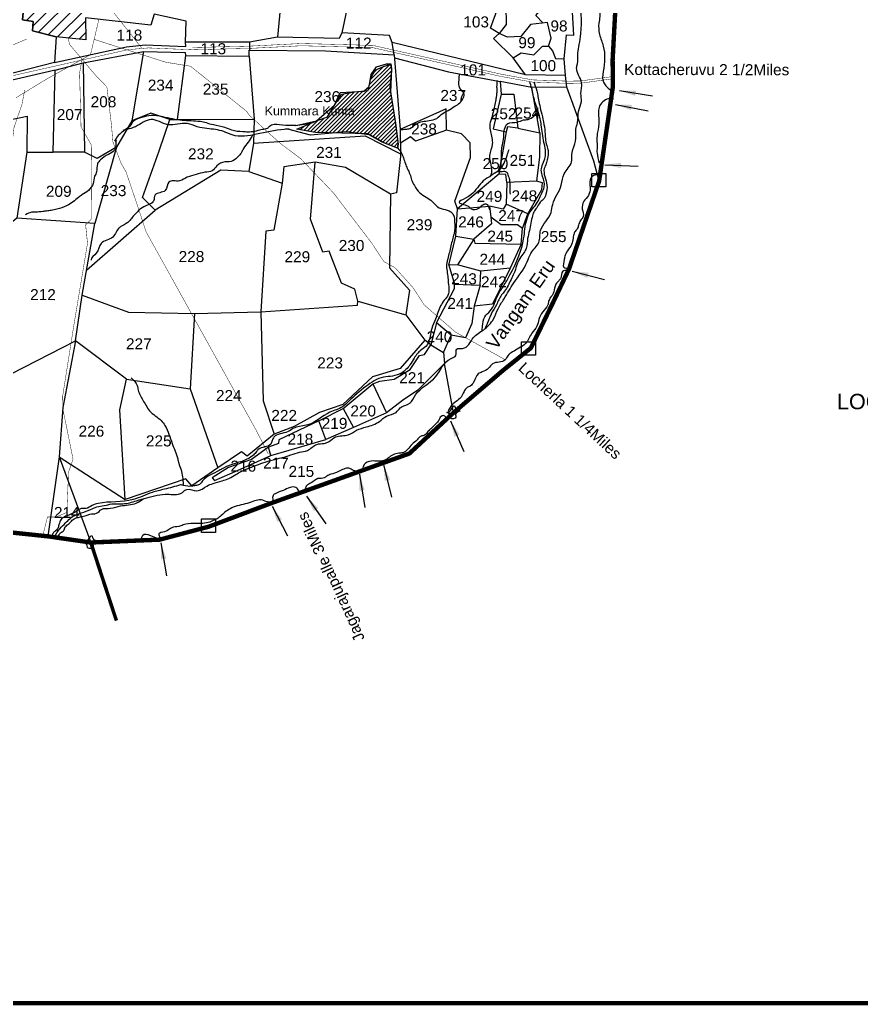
# Model space of a CAD drawing. Header units: feet. Extents: x 788962 to 797078, y 1567318 to 1575139.
# Drawn here: x 793266 to 795175, y 1567318 to 1569554 of the extents above; entities that cross this region are included whole.
import ezdxf
from ezdxf.enums import TextEntityAlignment as Align

# ---------------------------------------------------------------- set-up
doc = ezdxf.new("R2010")
doc.units = ezdxf.units.FT
doc.header["$LTSCALE"] = 15
doc.header["$MEASUREMENT"] = 0
doc.linetypes.add('HIDDEN2', pattern=[0.1875, 0.125, -0.0625])
for name, color, linetype in [('CANAL1', 7, 'Continuous'), ('PLOT', 7, 'Continuous'), ('PLOT NO', 7, 'Continuous'), ('ROADS', 6, 'Continuous'), ('TANKS-STREAM', 4, 'Continuous'), ('text1', 7, 'Continuous'), ('text2', 7, 'Continuous'), ('VILLAGE', 30, 'Continuous'), ('VILLAGE STONES', 240, 'Continuous')]:
    doc.layers.add(name, color=color, linetype=linetype)
doc.layers.add('VILLAGE BOUNDRY', color=5, linetype='HIDDEN2', lineweight=100)
doc.styles.get("Standard").update_dxf_attribs({"font": 'arial.ttf'})
doc.linetypes.add('DOTS', pattern='A,1e-06,-3,["●",Standard,S=3,R=0,X=-1.25,Y=-1.25],-3', length=6.000001)
doc.dimstyles.get("Standard").update_dxf_attribs({"dimtxt": 0.18, "dimasz": 37, "dimexe": 0.18, "dimexo": 0.0625, "dimgap": 0.09, "dimtad": 0, "dimtih": 1, "dimtoh": 1, "dimdec": 4, "dimzin": 0, "dimdsep": 46, "dimtxsty": 'Standard', "dimcen": 0.09, "dimadec": 0, "dimazin": 0, "dimtfac": 1, "dimtdec": 4, "dimtofl": 0, "dimtmove": 0, "dimatfit": 3, "dimfxl": 1, "dimtolj": 1, "dimtzin": 0, "dimarcsym": 0})

msp = doc.modelspace()

# ---------------------------------------------------------------- hatches: boundary and pattern name
at = {"layer": 'TANKS-STREAM'}
h = msp.add_hatch(dxfattribs=at)
h.set_pattern_fill('ANSI31', color=256, scale=50.630622, angle=-0.1003)
h.set_pattern_definition([(44.8997145, (-12870.8576, -18525.873), (-4.467317221, 4.482983054), [])])
h.paths.add_polyline_path([(794025.5, 1569390.8), (793995.7, 1569385.2), (793979.8, 1569360.7), (793964, 1569334), (793939.1, 1569324.8), (793894.5, 1569305.7), (793936.7, 1569298.6), (793980.3, 1569297.5), (794007.1, 1569300), (794037.1, 1569296), (794056.7, 1569295.5), (794093, 1569275), (794123.1, 1569263), (794124, 1569276.5), (794118.9, 1569314.7), (794118.9, 1569314.7), (794107.4, 1569390.3), (794105.8, 1569400.5), (794109, 1569432.7), (794109.4, 1569443.2), (794108.1, 1569450.9), (794102.4, 1569451.8), (794091, 1569448.3), (794072.6, 1569440), (794062.9, 1569422), (794056.6, 1569393.4)])
at = {"layer": 'VILLAGE'}
h = msp.add_hatch(dxfattribs=at)
h.set_pattern_fill('ANSI31,_O', color=256, scale=151.891865, angle=-0.1003)
h.set_pattern_definition([(44.8997145, (-12870.858, -18525.873), (-13.40195166, 13.44894916), [])])
h.paths.add_polyline_path([(793279.8, 1569637), (793272.8, 1569554.1), (793296.5, 1569550.1), (793295.5, 1569529.2), (793349, 1569515.8), (793416.3, 1569508.4), (793415.8, 1569558.7), (793411, 1569582.3), (793419.1, 1569592.5), (793422.2, 1569606.6), (793414.1, 1569621.9), (793395.8, 1569630.5), (793392.9, 1569662.4), (793417.7, 1569672.5), (793449.2, 1569665.9), (793451.7, 1569692.2), (793428.3, 1569691.3), (793387.9, 1569673.6), (793371.2, 1569677.6), (793359.3, 1569687.8), (793338.7, 1569686.8), (793323.1, 1569692), (793287, 1569692.7), (793287.2, 1569678.8)])
h.paths.add_polyline_path([(793345.4, 1569670.3), (793416.5, 1569670.2), (793416.5, 1569708.5), (793345.5, 1569708.6)], flags=9)
h.paths.add_polyline_path([(793312.8, 1569577.1), (793383.8, 1569577), (793383.9, 1569615.3), (793312.8, 1569615.4)], flags=24)

# ---------------------------------------------------------------- linework, layer by layer
at = {"layer": 'CANAL1', "color": 5, "const_width": 10}
msp.add_lwpolyline([(788967.2, 1572046.3), (796875, 1572046.3), (796875, 1567323.2), (788967.2, 1567323.2)], close=True, dxfattribs=at)
at = {"layer": 'CANAL1', "color": 5}
msp.add_lwpolyline([(788967.2, 1572046.3), (796875, 1572046.3), (796875, 1567323.2), (788967.2, 1567323.2)], close=True, dxfattribs=at)
at = {"layer": 'PLOT'}
for points in [[(794503.7, 1569428.1), (794501.2, 1569465.7), (794506.5, 1569519.8), (794522.7, 1569519.4), (794519, 1569584.8), (794519, 1569605.3), (794517.4, 1569656.7), (794520.5, 1569690.6), (794526.9, 1569736.9), (794520.4, 1569761.1), (794536.2, 1569801.2), (794554.8, 1569838.9), (794601.1, 1569900.8), (794599.1, 1569919), (794678.4, 1569955.4), (794767.8, 1569996.8), (794875, 1570051.8)], [(794047.4, 1569759.5), (794018.9, 1569628.8), (793997.1, 1569524.5)], [(794385.3, 1569468), (794340.8, 1569511.8), (794353.8, 1569523), (794334, 1569535.2), (794351.4, 1569582.8), (794329.4, 1569594.1), (794324.4, 1569600.3), (794322, 1569621), (794313.1, 1569665.8), (794338, 1569698.1), (794324.7, 1569710.1), (794308.4, 1569743.8)], [(793800.8, 1569694.7), (793851.3, 1569693.7), (793862.8, 1569642.8), (793851.1, 1569514.8)], [(793279.8, 1569637), (793272.8, 1569554.1), (793296.5, 1569550.1), (793295.5, 1569529.2), (793349, 1569515.8)], [(794369, 1569586.2), (794369.6, 1569543.6), (794353.8, 1569523)], [(794453.6, 1569546.5), (794436.6, 1569563.8), (794452, 1569582.3), (794496.6, 1569577), (794500.2, 1569587.8), (794519, 1569584.8)], [(793787.7, 1569503.5), (793642.5, 1569503.5), (793644.1, 1569551), (793571.5, 1569567.3), (793563.4, 1569541.7), (793415.8, 1569558.7), (793416.3, 1569508.4), (793349, 1569515.8), (793345.4, 1569457), (793508.3, 1569493.1), (793550.8, 1569497.3), (793643.2, 1569493.8), (793642.5, 1569503.5)], [(794465.6, 1569494.4), (794471.4, 1569512.4), (794463.6, 1569547.7), (794425, 1569543.3), (794402.4, 1569516.3), (794372.3, 1569515), (794353.8, 1569523)], [(793547.3, 1569482), (793641.6, 1569480), (793642.5, 1569473.3), (793786.7, 1569471.4), (793786.8, 1569485), (793959.6, 1569484), (794115.7, 1569474.9), (794110.8, 1569502.7), (794104.6, 1569518.2), (793997.1, 1569524.5), (793990.6, 1569512), (793851.1, 1569514.8), (793787.7, 1569503.5), (793787.6, 1569485)], [(794507, 1569401.1), (794503.7, 1569428.1), (794413.7, 1569429.1), (794110.8, 1569502.7)], [(793410.4, 1569456.4), (793547.3, 1569482), (793520.9, 1569325.3), (793485.4, 1569265.1), (793442.1, 1569239.4), (793413.4, 1569253.9)], [(794385.3, 1569468), (794403.8, 1569479.1), (794431.9, 1569474.7), (794452.2, 1569494.5), (794465.6, 1569494.4), (794474.9, 1569483.8), (794481.2, 1569466.3), (794501.2, 1569465.7)], [(793642.5, 1569473.3), (793623.7, 1569328.1)], [(793786.7, 1569471.4), (793798.2, 1569328.4)], [(794115.7, 1569474.9), (794129.4, 1569305.3), (794130.1, 1569243.7), (794120.5, 1569161.7), (794106.9, 1569158.5), (794004.9, 1569219.1), (793936.3, 1569231.3), (793865.3, 1569220.7), (793861.3, 1569183.3)], [(794116.3, 1569468.2), (794238.7, 1569435.9), (794356.2, 1569414), (794358.3, 1569385.3), (794339.9, 1569306.5), (794369.8, 1569300.3), (794353, 1569203.6), (794259, 1569125.6)], [(794413.7, 1569429.1), (794385.3, 1569468)], [(793345.4, 1569457), (793233, 1569428.8), (793049.7, 1569385.6), (792997.7, 1569376.3), (792996.3, 1569360.6)], [(793282.2, 1569254), (793342, 1569253.8), (793346.7, 1569439.8), (793125, 1569388.2), (792996.3, 1569360.6)], [(793346.7, 1569439.8), (793410.4, 1569456.4), (793413.4, 1569253.9), (793342, 1569253.8)], [(794445.5, 1569297.4), (794427.8, 1569400.9), (794356.2, 1569414)], [(794580.3, 1569188.2), (794568, 1569233.7), (794507, 1569401.1), (794427.8, 1569400.9)], [(794358.3, 1569385.3), (794387, 1569385.6), (794396, 1569308.2), (794372.2, 1569311.5), (794369.8, 1569300.3)], [(794234.3, 1569303.4), (794233.4, 1569352.1), (794129.4, 1569305.3)], [(793162, 1569310.9), (793282.8, 1569335.3), (793282.2, 1569254), (793259.7, 1569104.3), (793167.7, 1569027.8)], [(793417.7, 1568986.1), (793573.3, 1569121.9), (793544.4, 1569151.2), (793582.9, 1569257.2), (793606.8, 1569327.7), (793564, 1569342.3), (793520.9, 1569325.3)], [(793606.8, 1569327.7), (793623.7, 1569328.1), (793798.2, 1569328.4), (793796.6, 1569274.2), (793786, 1569210.1), (793722.5, 1569213), (793573.3, 1569121.9)], [(794239.6, 1568997.4), (794255.7, 1569063.4), (794259, 1569125.6), (794253.3, 1569142.8), (794288.9, 1569241.4), (794287.9, 1569274.8), (794268.2, 1569295.6), (794234.3, 1569303.4), (794163.5, 1569279.1), (794152.2, 1569288.6), (794129.7, 1569274.5)], [(794396, 1569308.2), (794445.5, 1569297.4), (794445.1, 1569243.1), (794438, 1569187.8)], [(793796.6, 1569274.2), (794049.6, 1569291.1), (794130, 1569249.8)], [(793485.4, 1569265.1), (793436.3, 1569091.9)], [(794033.3, 1568915.5), (794026.6, 1568943.2), (793996.4, 1568956.6), (793967.8, 1569029.3), (793953.6, 1569027.3), (793925.9, 1569102.1), (793936.3, 1569231.3)], [(793786, 1569210.1), (793861.3, 1569183.3), (793842.3, 1569076.5), (793824.5, 1569074.7), (793812.9, 1568891.3)], [(794370.8, 1569184.8), (794368.8, 1569203), (794353, 1569203.6)], [(794418.4, 1569113.6), (794450.5, 1569169), (794451.7, 1569184.6), (794438, 1569187.8), (794370.8, 1569184.8), (794369.8, 1569135.5)], [(794106.9, 1569158.5), (794105, 1568991.7), (794150, 1568940.6), (794141.9, 1568884.7)], [(794259, 1569125.6), (794331.6, 1569131.3), (794334.6, 1569106.7), (794336.4, 1569091.3), (794296, 1569056.5), (794259.3, 1568998)], [(794406.6, 1569080.9), (794418.4, 1569113.6), (794369.8, 1569135.5), (794362.9, 1569124.6), (794331.6, 1569131.3)], [(793247.1, 1568750.9), (793393, 1568826), (793407.6, 1568929.2), (793436.3, 1569091.9), (793259.7, 1569104.3)], [(794403.3, 1569045.4), (794406.6, 1569080.9), (794395.5, 1569089.3), (794358.4, 1569089.1), (794334.6, 1569106.7)], [(794255.7, 1569063.4), (794296, 1569056.5), (794298.2, 1569047.5), (794403.3, 1569045.4), (794378.7, 1568990.5), (794312.4, 1568984)], [(794211.2, 1568866.6), (794252.5, 1568944.9), (794252.1, 1568954.6), (794310.8, 1568952.3), (794312.4, 1568984), (794259.3, 1568998), (794239.6, 1568997.4), (794252.1, 1568954.6)], [(794378.7, 1568990.5), (794338.2, 1568909), (794297.1, 1568904.2)], [(794310.8, 1568952.3), (794297.1, 1568904.2), (794291.7, 1568865), (794277.3, 1568832.3), (794245.1, 1568838.5)], [(793407.6, 1568929.2), (793512.7, 1568890.8), (793662.3, 1568887.9), (793812.9, 1568891.3), (793818.2, 1568689.9), (793843.3, 1568614.4), (793782.2, 1568563.9), (793769.1, 1568574.2), (793715.9, 1568537.5)], [(793812.9, 1568891.3), (794032.5, 1568906.7), (794033.3, 1568915.5), (794141.9, 1568884.7), (794185.3, 1568827.1), (794129.4, 1568762.9), (794066.6, 1568744.3), (793999.4, 1568681.1), (793946.1, 1568662.9), (793888.6, 1568631.4), (793843.3, 1568614.4)], [(793662.3, 1568887.9), (793652.7, 1568716.7)], [(794227.5, 1568799.2), (794245.1, 1568838.5), (794211.2, 1568866.6), (794198.3, 1568816.9)], [(793393, 1568826), (793364.2, 1568674.5), (793356, 1568562.3), (793330, 1568382.3)], [(793356, 1568562.3), (793505.5, 1568465.5), (793493.2, 1568668.9), (793508.4, 1568738.7), (793393, 1568826)], [(794067.3, 1568728.6), (794082.8, 1568734.5), (794115.5, 1568739.1), (794151.8, 1568760.5), (794172.7, 1568792.7), (794184.6, 1568794.7), (794198.3, 1568816.9), (794227.5, 1568799.2), (794229.4, 1568774.6), (794168.8, 1568714.1), (794134.1, 1568690.7), (794098, 1568662.3)], [(794198.3, 1568816.9), (794185.3, 1568827.1)], [(794250.1, 1568662.7), (794229.4, 1568774.6)], [(793508.4, 1568738.7), (793652.7, 1568716.7), (793715.9, 1568537.5), (793656.7, 1568497), (793643.3, 1568512.8), (793505.5, 1568465.5)], [(793999.7, 1568671.9), (794067.3, 1568728.6), (794098, 1568662.3), (794023.2, 1568628.9)], [(793944.8, 1568644.4), (793999.7, 1568671.9), (794023.2, 1568628.9), (793960.8, 1568601.9)], [(793835.4, 1568565.8), (793960.8, 1568601.9), (793944.8, 1568644.4), (793853.8, 1568601.2), (793852.9, 1568592.7), (793830.6, 1568584.7)], [(793739.9, 1568538.1), (793703.1, 1568515.2), (793707.9, 1568508.9), (793760.3, 1568531.4), (793835.4, 1568565.8), (793830.6, 1568584.7)], [(793830.6, 1568584.7), (793792.3, 1568556.6), (793739.9, 1568538.1)], [(793356, 1568562.3), (793427.5, 1568368.2)]]:
    msp.add_lwpolyline(points, dxfattribs=at)
at = {"layer": 'ROADS', "linetype": 'HIDDEN2', "ltscale": 10, "const_width": 1}
for points in [[(793461.2, 1569593.6), (793543.7, 1569489.1)], [(793376.6, 1569511.9), (793379.1, 1569498.5), (793438.5, 1569428.1), (793463.9, 1569402), (793474.5, 1569314.6), (793477.5, 1569277.5), (793496.2, 1569228.7), (793507.4, 1569209), (793534.2, 1569130.2), (793553, 1569072.7), (793683.9, 1568837.1), (793803.3, 1568621.5), (793830.1, 1568569)], [(792997.2, 1569370.3), (793511.6, 1569486.4), (793558.2, 1569490.4), (793657.6, 1569486.2)], [(793657.4, 1569491.3), (793787.5, 1569494.4), (793904.9, 1569500.4), (794067.3, 1569496.1), (794115.9, 1569485.1), (794358.9, 1569430.6), (794429.7, 1569417.8), (794506, 1569415.1), (794537.4, 1569415.3), (794610.8, 1569425.4)], [(793657.6, 1569486.2), (793787.6, 1569489.3), (793905, 1569495.3), (794066.7, 1569491), (794114.8, 1569480.2), (794357.9, 1569425.6), (794429.2, 1569412.8), (794505.9, 1569410.1), (794537.8, 1569410.2), (794611.5, 1569420.4)], [(794254.9, 1568845.3), (794367.4, 1568782.9)]]:
    msp.add_lwpolyline(points, dxfattribs=at)
at = {"layer": 'ROADS', "linetype": 'DOTS', "ltscale": 0.3, "const_width": 1}
for points in [[(793257.9, 1569377.5), (793330, 1569421.2), (793426.8, 1569475), (793435.1, 1569509.7), (793441.1, 1569535.3), (793445.9, 1569555.2)], [(792959.6, 1568781.8), (792996.7, 1569045.6), (793005.5, 1569104.7), (792966.2, 1569142.7), (792943.8, 1569164.4), (792961, 1569233.4), (793022.4, 1569303.4), (793086.3, 1569379.9), (793097.9, 1569410.4), (793216.6, 1569482.8), (793282.3, 1569510.5)], [(793435.1, 1569509.7), (793597.6, 1569457.9), (793653.9, 1569448.7), (793780.8, 1569346.5), (793786.2, 1569338.4), (793834.9, 1569293.7), (793859.6, 1569272), (793903.8, 1569238.9), (793977.7, 1569161.5), (794065, 1569047), (794092.3, 1569005.5), (794117.6, 1568991.6), (794158, 1568946.7), (794183.8, 1568907.1), (794233.2, 1568864.1), (794254.9, 1568845.3)], [(793318.5, 1568383.4), (793329.2, 1568426), (793349.5, 1568426.2), (793373.1, 1568436.3), (793376.2, 1568507.3), (793377.2, 1568528.1), (793387.2, 1568557.6), (793364, 1568671.8), (793363.7, 1568700.4), (793388.5, 1568857.7), (793420, 1569047), (793415.8, 1569088.9), (793428.2, 1569101.3), (793429.6, 1569268.5), (793405.4, 1569311.1), (793402, 1569433.8), (793407.8, 1569464.5)], [(793204.4, 1568396.7), (793083.9, 1568527.4), (793015.9, 1568567.8), (792923, 1568625.1), (792949.7, 1568696.1), (792959.6, 1568781.8), (792983, 1568823.2), (793095.2, 1568983.9), (793163.5, 1569109.4), (793247, 1569258.9), (793253.4, 1569309.8), (793271.4, 1569362.5), (793277.7, 1569394.7)]]:
    msp.add_lwpolyline(points, dxfattribs=at)
at = {"layer": 'TANKS-STREAM'}
for points in [[(793890.7, 1569314.4), (793922.8, 1569318.7), (793964, 1569334), (793979.8, 1569360.7), (793995.7, 1569385.2), (794025.5, 1569390.8), (794056.6, 1569393.4), (794062.9, 1569422), (794072.6, 1569440), (794091, 1569448.3), (794102.4, 1569451.8), (794108.1, 1569450.9), (794109.8, 1569440.8), (794105.8, 1569400.5), (794117.1, 1569328.4), (794124, 1569276.5), (794123.1, 1569263), (794088.5, 1569276.8), (794059, 1569293.1), (794007.1, 1569300), (793926.1, 1569292.3), (793874.3, 1569305.7)], [(793892.8, 1569314.7), (793939.1, 1569324.8), (793979.8, 1569360.7), (793993.1, 1569389.2), (794046.9, 1569392.6), (794058.7, 1569402.7), (794063.3, 1569429.9), (794075.6, 1569447.5), (794097.8, 1569454.4), (794107.8, 1569453.9), (794109.4, 1569443.2), (794107.4, 1569390.3), (794118.9, 1569314.7), (794124.8, 1569271.5), (794123.1, 1569263), (794093, 1569275), (794056.7, 1569295.5), (793936.7, 1569298.6), (793894.5, 1569305.7), (793939.1, 1569324.8)]]:
    msp.add_lwpolyline(points, dxfattribs=at)
for points in [[(793345, 1568380.1), (793357.1, 1568399.4), (793370.1, 1568412.5), (793380.4, 1568422.7), (793406.6, 1568435.5), (793426.8, 1568442.9), (793441.3, 1568449), (793457.7, 1568451.8), (793475, 1568455.7), (793500.2, 1568456.1), (793531.3, 1568463), (793577.8, 1568475.3), (793601.8, 1568477.9), (793616.6, 1568477), (793635.2, 1568482), (793645.2, 1568488.8), (793668.1, 1568485.6), (793690.8, 1568496.2), (793704.9, 1568502.2), (793725.1, 1568508.2), (793740.9, 1568513.7), (793756.4, 1568522.6), (793768.6, 1568529.3), (793788.5, 1568538), (793827.5, 1568552.1), (793881.4, 1568566.9), (793900.9, 1568573.1), (793918.6, 1568577.1), (793940.1, 1568590.8), (793956.7, 1568593.1), (793967.8, 1568597.6), (793982.7, 1568607.8), (794011.3, 1568612.4), (794030.4, 1568622.8), (794052.4, 1568630.5), (794082.1, 1568643), (794098.3, 1568655.1), (794119.8, 1568663.5), (794128.9, 1568673.5), (794150.7, 1568684), (794164, 1568703.1), (794209.6, 1568744.6), (794244.4, 1568785.6), (794255.6, 1568792.7), (794257.5, 1568807.2), (794270.6, 1568808.7), (794295, 1568832.8), (794318.6, 1568851), (794341, 1568875.6), (794351.2, 1568898.7), (794364.3, 1568920.7), (794386.8, 1568957.1), (794417.2, 1569005.2), (794425.4, 1569024.2), (794443.4, 1569049.1), (794447.6, 1569076.3), (794471.2, 1569116.6), (794475, 1569135.2), (794494.5, 1569179.2), (794501.3, 1569204.9), (794517.8, 1569231.3), (794519, 1569253.4), (794526.8, 1569279.1), (794527.6, 1569306), (794531.1, 1569320.3), (794534.1, 1569348.3), (794540.1, 1569368.8), (794539, 1569387.1), (794540.6, 1569411.4), (794529.3, 1569445.3), (794531.1, 1569453.9), (794532.2, 1569478.2), (794535.1, 1569498), (794538.9, 1569522.8), (794536, 1569609.8), (794534, 1569630.9), (794536.7, 1569678.3), (794540.5, 1569731.3), (794540.5, 1569755), (794558, 1569781.3), (794559.6, 1569810.3), (794572.8, 1569836), (794585, 1569861.8), (794608.3, 1569879.6), (794628.9, 1569907.5), (794641.1, 1569920.1), (794654.8, 1569926.9), (794670.1, 1569929), (794697.5, 1569934.7), (794712.3, 1569942.1), (794732.9, 1569948.4), (794740.8, 1569951), (794753, 1569956.2), (794775.1, 1569957.8), (794805.2, 1569957.7), (794820.5, 1569955.1), (794833.6, 1569953.5), (794847.4, 1569952.4), (794859, 1569950.8), (794872.1, 1569949.2), (794898.8, 1569963.6), (794912, 1569968.3), (794927.8, 1569981.9), (794946.8, 1569990.9), (794963.2, 1570014), (794984.8, 1570029.8), (795008.6, 1570040.8), (795033.4, 1570057.6), (795053.5, 1570073.9), (795059.8, 1570089.2), (795083.1, 1570107.1), (795088.4, 1570119.2), (795094.2, 1570135), (795115.4, 1570168.5), (795130.8, 1570184.3), (795140.8, 1570207.9)], [(794812.7, 1569772.5), (794817.6, 1569786.2), (794821, 1569804.3), (794820.4, 1569815.3), (794823.8, 1569821.1), (794827.6, 1569826.9), (794833.8, 1569838.9), (794844.1, 1569858.7), (794852.4, 1569878.9), (794836.9, 1569884.5), (794831.5, 1569885.2), (794815.7, 1569888.6), (794803.7, 1569890.3), (794761.5, 1569889.7), (794746, 1569889.8), (794729.2, 1569886), (794712.8, 1569881.9), (794695.6, 1569875.1), (794687.4, 1569869.3), (794660.6, 1569857.4), (794644.1, 1569846.4), (794635.8, 1569834.1), (794626.9, 1569817.3), (794615.2, 1569802.3), (794599.1, 1569788.2), (794592.5, 1569774.2), (794586.6, 1569748.7), (794582.1, 1569725.1), (794570.7, 1569681.9), (794569.6, 1569649.4), (794569.9, 1569645.4), (794574.7, 1569633.7), (794583.6, 1569602.9), (794582.2, 1569578.2), (794581.8, 1569561.7), (794579.7, 1569546.7), (794581.1, 1569521), (794589.8, 1569494.1), (794589.7, 1569437.2), (794590.8, 1569410.9), (794597.3, 1569402.7), (794611.6, 1569389.5)], [(794129.4, 1569305.3), (794141.8, 1569306), (794150.9, 1569307.7), (794165.6, 1569317.9), (794195.2, 1569325.6), (794211.9, 1569330.5), (794225.7, 1569341.8), (794237.6, 1569348.2), (794252.9, 1569358.1), (794264.5, 1569365.8), (794273.1, 1569388.2), (794264.5, 1569399), (794262.7, 1569417.9), (794263.5, 1569431.7)], [(794348.8, 1569416.5), (794347.9, 1569402.3), (794348.2, 1569392.4), (794347.3, 1569381.2), (794346, 1569372.7), (794339.9, 1569344.4), (794334.6, 1569325.8), (794332.2, 1569315.9), (794334.3, 1569300.9), (794337, 1569286.4), (794338.1, 1569271.9), (794331.9, 1569246.1), (794331.4, 1569197.9), (794325.8, 1569194.7), (794310.9, 1569181.8), (794277.3, 1569149.4), (794262.9, 1569139.8), (794273, 1569135.2), (794284.6, 1569130.2), (794289.8, 1569125.5), (794307.3, 1569126.5), (794313.1, 1569131.9), (794316.8, 1569134.7), (794323.7, 1569136.4), (794331.9, 1569123.9)], [(794314.6, 1568847.6), (794316, 1568858.9), (794320.9, 1568880.4), (794333.3, 1568893.6), (794351, 1568930.6), (794365.2, 1568952.6), (794372.5, 1568965.1), (794408.2, 1569052.1), (794411.4, 1569074.1), (794422, 1569115.1), (794442.2, 1569143), (794448.2, 1569156.4), (794455.8, 1569175.3), (794452.2, 1569198.5), (794449, 1569212.7), (794458.1, 1569242.1), (794455.2, 1569275.8), (794449.1, 1569315.7), (794443, 1569343.3), (794434.7, 1569368.4), (794427.5, 1569398.1), (794422.8, 1569414.5)], [(794432.2, 1569413.8), (794438.7, 1569392.7), (794441.6, 1569380.3), (794444.5, 1569364.4), (794448.8, 1569345.5), (794457.5, 1569299.5), (794458.5, 1569285), (794461.4, 1569268.7), (794464.7, 1569257.4), (794463.2, 1569238.9), (794460.3, 1569228), (794455.9, 1569217.1), (794462, 1569179.2), (794459.8, 1569158.5), (794453.2, 1569146.1), (794448.9, 1569142.9), (794440.5, 1569130.2), (794433.6, 1569120.4), (794429.2, 1569109.5), (794422.2, 1569075.9), (794418.2, 1569058.1), (794414.9, 1569035.6), (794409.7, 1569025.5), (794400.6, 1569012.8), (794387.1, 1568978.8), (794380.5, 1568965), (794365.9, 1568938.1), (794359, 1568929.8), (794347.3, 1568907.7), (794335.3, 1568886.3), (794331.7, 1568877.6), (794322.2, 1568855.1)], [(794613.1, 1569374.9), (794601.6, 1569374.9), (794580.1, 1569355.3), (794579.6, 1569330.6), (794577.9, 1569305.4), (794575.7, 1569292.8), (794575.6, 1569264.9), (794575.6, 1569251.7), (794580.5, 1569229.8)], [(794351.9, 1569211.1), (794358.1, 1569234.3), (794359.5, 1569262.6), (794360.9, 1569270.4), (794364, 1569287.8), (794365.7, 1569306.3), (794373.2, 1569318.9), (794394.8, 1569322.1), (794408.8, 1569326.9), (794419.1, 1569328.2), (794432.1, 1569335.4), (794440.3, 1569353.4)], [(793892.8, 1569314.7), (793862.1, 1569315.2), (793837.5, 1569315.3), (793832.9, 1569312.2), (793827.3, 1569307.6), (793816.5, 1569305.1), (793809.9, 1569303.6), (793799.6, 1569301), (793783.2, 1569299.5), (793772, 1569300), (793747.4, 1569303.7), (793731.5, 1569309.8), (793705.4, 1569315.5), (793690, 1569320.1), (793675.2, 1569323.2), (793634.7, 1569325.9), (793590.7, 1569334.1), (793564.1, 1569337.2), (793543.1, 1569332.7), (793524.6, 1569324.5), (793515.9, 1569312.8), (793505.6, 1569304.6), (793489.7, 1569291.3), (793481.5, 1569279.1)], [(793877, 1569306.5), (793866.2, 1569305.5), (793803.2, 1569294.4), (793776, 1569290.3), (793748.4, 1569292.9), (793728.9, 1569300.6), (793691, 1569307.4), (793669, 1569311.5), (793646, 1569318.7), (793602.5, 1569316.2), (793564.1, 1569328), (793528.7, 1569311.7), (793517.9, 1569307.7), (793500, 1569303.1)], [(793484.7, 1569281.7), (793484.2, 1569273.1), (793481, 1569258.2), (793467.5, 1569248.8), (793449.4, 1569236.2), (793442.6, 1569227.1), (793440.7, 1569209.5), (793436.2, 1569199.1), (793432.9, 1569182.7), (793422, 1569166.9), (793407.5, 1569157), (793399.4, 1569151.1), (793387.6, 1569141.2), (793372.7, 1569132.2), (793350.5, 1569124.5), (793337.8, 1569121.8), (793327, 1569120.1), (793318.4, 1569119.2), (793303, 1569117.8), (793293.1, 1569117.4), (793279.5, 1569112)], [(793794, 1569292.3), (793791.4, 1569287.2), (793781.6, 1569272.9), (793771.9, 1569258.6), (793768.3, 1569251.5), (793762.1, 1569244.8), (793749.8, 1569234.1), (793731.4, 1569231.6), (793713.4, 1569222.9), (793702.7, 1569211.2), (793686.3, 1569208.1), (793666.3, 1569203), (793646.3, 1569196.9), (793628.9, 1569188.8), (793604.3, 1569185.7), (793596.1, 1569166.8), (793573.3, 1569156.8), (793569.7, 1569143), (793562, 1569136.4), (793543.6, 1569127.7), (793530.2, 1569115.5), (793521.5, 1569105.8), (793514.8, 1569097.6), (793498.9, 1569086.9), (793492.3, 1569082.8), (793477.4, 1569061.3), (793450.7, 1569046.6), (793439.9, 1569024.6), (793428.1, 1569009.2), (793428.1, 1569008.7)], [(794123.5, 1569262.7), (794132.3, 1569251.4), (794136.5, 1569240.9), (794141, 1569227.5), (794145.3, 1569216.9), (794151.2, 1569203.8), (794155.1, 1569191.2), (794161.4, 1569178.1), (794173.4, 1569161.9), (794202, 1569141.9), (794213.6, 1569129.9), (794247.1, 1569115.4), (794251.3, 1569107.3), (794252.7, 1569089.7), (794252.6, 1569076.3), (794251.2, 1569068.9), (794244.1, 1569041.3), (794237, 1569011.7), (794234.9, 1569002.9), (794237, 1568972.1), (794238.3, 1568957.7), (794239.7, 1568941.1), (794237.9, 1568930.9), (794229.1, 1568917.9), (794220.6, 1568904.9), (794209.3, 1568875.1), (794200.8, 1568853.6), (794196.9, 1568836), (794187.3, 1568812.8), (794175.3, 1568803.7), (794168.2, 1568797), (794160.8, 1568786.8), (794151.2, 1568771.1), (794131.4, 1568752.5), (794112, 1568745.8), (794091.2, 1568743.4), (794051, 1568722), (794012.4, 1568688.7), (793998.3, 1568676.3), (793969.7, 1568663.7), (793919.6, 1568635), (793889.9, 1568628.7), (793873.8, 1568619.6), (793842.7, 1568607.2), (793838.8, 1568599.4), (793835.4, 1568591.1), (793822.1, 1568585), (793807.4, 1568579.5), (793801.8, 1568572.6), (793794, 1568564.8), (793726.8, 1568536.4), (793718.8, 1568531.7), (793681.1, 1568508), (793673.7, 1568499.9), (793664.5, 1568497.4), (793656.4, 1568495.7), (793638, 1568497.7), (793630.7, 1568499)], [(794345.1, 1569207.8), (794354.9, 1569214.5), (794371.4, 1569246.4), (794376, 1569260.1)], [(794334.1, 1569199.9), (794350.6, 1569209.9), (794360.6, 1569210.2), (794369.8, 1569209.6), (794374.3, 1569199.8), (794377.4, 1569188.9), (794377.6, 1569173.4), (794378.2, 1569158.8)], [(794583.4, 1569206.1), (794576.7, 1569204.1), (794562.1, 1569196), (794559.7, 1569173.2), (794556.2, 1569155.8), (794545.6, 1569142.3), (794542.1, 1569124.4), (794544.1, 1569108), (794538.2, 1569098.8), (794533.8, 1569088.1), (794530.4, 1569079.4), (794524.6, 1569072.2), (794521.7, 1569062), (794519.3, 1569048), (794503.2, 1569019.8), (794501.2, 1569010.1), (794500.2, 1568992.7), (794515.7, 1568991.7)], [(794512.3, 1568983.5), (794502.2, 1568985.4), (794497.8, 1568983.5), (794493.4, 1568968), (794488.6, 1568961.7), (794482.3, 1568954.5), (794479.3, 1568945.3), (794474.5, 1568929.8), (794470.1, 1568924.5), (794465.7, 1568914.9), (794463.8, 1568907.1), (794452.6, 1568891.4), (794443.8, 1568874.3), (794439.3, 1568858.8), (794427.7, 1568843.2), (794413.5, 1568819.9), (794398.2, 1568809), (794383.8, 1568800.5), (794373.3, 1568792), (794366.9, 1568782.3), (794338.8, 1568773.6), (794329.4, 1568763.7), (794315.2, 1568755.2), (794306.1, 1568750.9), (794296, 1568732.9), (794288.1, 1568723.3), (794280.3, 1568719.2), (794274, 1568711.1), (794264.1, 1568694.6), (794253.6, 1568686.5), (794242.4, 1568674.9), (794238.2, 1568665.1), (794244.8, 1568657.3)], [(793519.4, 1568741.5), (793532.6, 1568724.5), (793534.9, 1568714.2), (793539.6, 1568702.4), (793545.7, 1568691.1), (793552.3, 1568679.8), (793560.7, 1568667.1), (793587, 1568645), (793595.5, 1568633.7), (793612, 1568593), (793624.6, 1568558.1), (793627, 1568548.3), (793632.1, 1568533.2), (793635.4, 1568517.2), (793637.2, 1568499.8)], [(794234.6, 1568650.1), (794228.9, 1568655.8), (794221.7, 1568654.3), (794216.5, 1568645.1), (794210.5, 1568638.5), (794204.5, 1568632.2), (794198.8, 1568626.5), (794192.2, 1568620.2), (794184.4, 1568611.6), (794176.6, 1568609.5), (794167.3, 1568600.8), (794155.8, 1568590.9), (794135.1, 1568571.8), (794126.1, 1568570.9), (794102, 1568560), (794095.4, 1568555.3), (794067.8, 1568553.2), (794050.7, 1568548.4), (794045.5, 1568541), (794041.3, 1568528.7)], [(794037, 1568530.1), (794022.9, 1568531.9), (794012.7, 1568536.8), (793989.3, 1568529), (793971.6, 1568523), (793962.6, 1568518.9), (793956.9, 1568515), (793942.5, 1568513.2), (793926.9, 1568503.3), (793917.2, 1568497.7), (793913.3, 1568488.4)], [(793630.7, 1568499), (793594.6, 1568489.1), (793566.8, 1568481.8), (793523.7, 1568465.8), (793444, 1568456.7), (793430.5, 1568452.3), (793416.6, 1568445.2), (793406, 1568445), (793393.5, 1568438.1), (793373.8, 1568429.1), (793361.2, 1568421.7), (793356.4, 1568412.4), (793354, 1568404), (793352.7, 1568400.1), (793345.8, 1568393.4), (793341.4, 1568388.3), (793341.2, 1568379.9)], [(793899.1, 1568485.3), (793892.5, 1568493.1), (793879.6, 1568493.1), (793863.4, 1568486.2), (793845.4, 1568478.8), (793840, 1568472.8), (793839.7, 1568462), (793832.5, 1568459.6), (793817.5, 1568464.4), (793786.9, 1568458.5), (793750.5, 1568448.1), (793725.8, 1568431.9), (793716.2, 1568423.5), (793707.2, 1568419), (793693.7, 1568413.6), (793660.7, 1568411.6), (793637, 1568408.1), (793626.8, 1568404.5), (793610.9, 1568401.8), (793601.6, 1568395.2), (793586.5, 1568390.8), (793582, 1568388.1), (793584.6, 1568378.1), (793563.3, 1568383.5), (793545.3, 1568384.2), (793541.7, 1568377.3)], [(793353.5, 1568380.4), (793358.9, 1568390.3), (793366.2, 1568395.1), (793369.7, 1568403.6), (793377.9, 1568410.6), (793385.6, 1568419), (793404.1, 1568426.4), (793417.2, 1568429.6), (793425.2, 1568432.4), (793440.6, 1568434.5), (793451.9, 1568443.4), (793472.5, 1568445.8), (793495, 1568451.1), (793530.6, 1568457.4), (793546.6, 1568467.4)]]:
    msp.add_spline(points, degree=3, dxfattribs=at)
at = {"layer": 'VILLAGE'}
msp.add_lwpolyline([(793415.8, 1569558.7), (793416.3, 1569508.4), (793349, 1569515.8), (793295.5, 1569529.2), (793296.5, 1569550.1), (793272.8, 1569554.1), (793279.8, 1569637)], dxfattribs=at)
at = {"layer": 'VILLAGE BOUNDRY', "lineweight": -2, "ltscale": 10, "const_width": 10}
msp.add_lwpolyline([(794616.8, 1569572.4), (794610.9, 1569462.9), (794611.5, 1569420.4), (794611.4, 1569401.6), (794580.3, 1569188.2), (794511.9, 1568988.5), (794478, 1568917.3), (794425.6, 1568809.6), (794361.3, 1568757.9), (794250.1, 1568662.7), (794149.9, 1568570.1), (793837.7, 1568457.8), (793694.8, 1568404.1), (793583.6, 1568374.7), (793427.5, 1568368.2), (793331.9, 1568382), (793193.8, 1568396.6)], dxfattribs=at)
at = {"layer": 'VILLAGE BOUNDRY', "ltscale": 10, "const_width": 8}
msp.add_lwpolyline([(793427.5, 1568368.2), (793485.5, 1568191.1)], dxfattribs=at)
at = {"layer": 'VILLAGE STONES'}
for points in [[(794563.6, 1569205.8), (794595.2, 1569205.8), (794595.2, 1569175.1), (794563.6, 1569175.1)], [(794404.6, 1568823.8), (794436.3, 1568823.8), (794436.2, 1568793.1), (794404.6, 1568793.1)], [(793678.7, 1568421.9), (793710.4, 1568421.9), (793710.3, 1568391.2), (793678.7, 1568391.2)]]:
    msp.add_lwpolyline(points, close=True, dxfattribs=at)
for points in [[(794234.9, 1568663.1), (794244, 1568668.6), (794252.1, 1568678.6), (794257.3, 1568668.9), (794265.5, 1568666.9), (794254.6, 1568659.6), (794255.7, 1568652.5), (794243.6, 1568650.1), (794242, 1568655.2), (794234.9, 1568663.1), (794234.7, 1568663.1)], [(793412.2, 1568368.6), (793421.4, 1568374.1), (793429.5, 1568384.1), (793434.7, 1568374.4), (793442.8, 1568372.4), (793432, 1568365.1), (793433.1, 1568358), (793421, 1568355.6), (793419.4, 1568360.7), (793412.2, 1568368.6), (793412.1, 1568368.6)]]:
    msp.add_spline(points, degree=3, dxfattribs=at)

# ---------------------------------------------------------------- texts
at = {"layer": 'PLOT NO'}
for s, p in [('103', (794301.4, 1569549.4)), ('98', (794489.3, 1569540.2)), ('118', (793515.1, 1569519.5)), ('112', (794035.2, 1569501.4)), ('99', (794416.5, 1569502.3)), ('113', (793705.3, 1569488.6)), ('100', (794453.6, 1569450.2)), ('101', (794294.5, 1569440.6)), ('234', (793585.8, 1569405.9)), ('235', (793710.5, 1569396.9)), ('236', (793963.8, 1569379.9)), ('237', (794249.4, 1569382.5)), ('208', (793456.3, 1569368.3)), ('207', (793379.4, 1569339.2)), ('252', (794363.7, 1569341.1)), ('254', (794417.6, 1569342.7)), ('238', (794183.2, 1569306.5)), ('232', (793677.1, 1569250)), ('231', (793967.6, 1569253.3)), ('250', (794345.1, 1569227.8)), ('251', (794406.3, 1569235.3)), ('209', (793354.8, 1569165.1)), ('233', (793479.1, 1569166.6)), ('248', (794410.8, 1569154.8)), ('249', (794331.6, 1569153.6)), ('247', (794380.7, 1569109.8)), ('239', (794173, 1569089.2)), ('246', (794289.8, 1569095.6)), ('245', (794356, 1569063.3)), ('255', (794477.2, 1569062.4)), ('230', (794018.9, 1569042.1)), ('228', (793655.8, 1569017)), ('229', (793895.9, 1569016.6)), ('244', (794338.2, 1569010.8)), ('243', (794273.9, 1568966.6)), ('242', (794341.5, 1568959.7)), ('212', (793319, 1568930.6)), ('241', (794265.3, 1568910.7)), ('227', (793536.4, 1568819)), ('240', (794218.4, 1568834.9)), ('223', (793970.2, 1568775.7)), ('221', (794156.1, 1568742.1)), ('224', (793740.5, 1568701.6)), ('220', (794045.3, 1568666.8)), ('222', (793866, 1568656.5)), ('226', (793428.9, 1568620.9)), ('219', (793980.3, 1568638.6)), ('225', (793581.6, 1568598.8)), ('218', (793902.8, 1568602.8)), ('216', (793773.3, 1568541.5)), ('217', (793847.3, 1568548.3)), ('215', (793905, 1568529.6)), ('214', (793373.1, 1568436.3))]:
    msp.add_text(s, height=25, rotation=359.8997, dxfattribs=at).set_placement(p, align=Align.MIDDLE_CENTER)
at = {"layer": 'text2'}
for s, rotation, p in [('Kottacheruvu 2 1/2Miles', 359.8997, (794637, 1569429)), ('Locherla 1 1/4Miles', 317.0608, (794395.1, 1568761.3)), ('Jagarajupalle 3Miles', 114.5052, (794049.4, 1568150.3))]:
    msp.add_text(s, height=25, rotation=rotation, dxfattribs=at).set_placement(p)
at = {"layer": 'VILLAGE STONES', "color": 0}
msp.add_text('Kummara Kunta', height=20.252, rotation=359.8997, dxfattribs=at).set_placement((793821.7, 1569337.5))
at = {"layer": 'VILLAGE STONES'}
for s, height, rotation, p in [('Vangam Eru', 30.38, 54.971, (794346.7, 1568803)), ('LOCHERLA', 35, 359.8997, (795119.7, 1568670.6))]:
    msp.add_text(s, height=height, rotation=rotation, dxfattribs=at).set_placement(p)

# ---------------------------------------------------------------- leaders
at = {"layer": 'text1', "color": 5}
for points, override in [([(794617.3, 1569362.2), (794691.9, 1569347.7)], {"dimgap": 0.09, "dimtad": 0}), ([(794593, 1569225.3), (794668.8, 1569222.3)], {"dimgap": 0.09, "dimtad": 0}), ([(794519.1, 1568983.5), (794592.7, 1568964.7)], {"dimgap": 0.09, "dimtad": 0}), ([(794243.3, 1568644.6), (794273.1, 1568574.7)], {"dimgap": 0.09, "dimtad": 0}), ([(794091.6, 1568545.2), (794109.5, 1568471.4)], {"dimgap": 0.09, "dimtad": 0}), ([(794036.6, 1568522.9), (794048.7, 1568447.9)], {"dimgap": 0.09, "dimtad": 0}), ([(793916.8, 1568473), (793960.5, 1568410.9)], {"dimgap": 0.09, "dimtad": 0}), ([(793838.8, 1568450.9), (793873.2, 1568383.2)], {"dimgap": 0.09, "dimtad": 0}), ([(793586.4, 1568367.5), (793599.3, 1568292.6)], {"dimasz": 37, "dimgap": 0.09, "dimtad": 0, "dimzin": 2})]:
    msp.add_leader(points, dimstyle='Standard', override=override, dxfattribs=at)
at = {"layer": 'text2', "color": 5}
msp.add_leader([(794626.7, 1569393.4), (794701.7, 1569381.3)], dimstyle='Standard', override={"dimgap": 0.09, "dimtad": 0}, dxfattribs=at)

doc.saveas('drawing.dxf')
